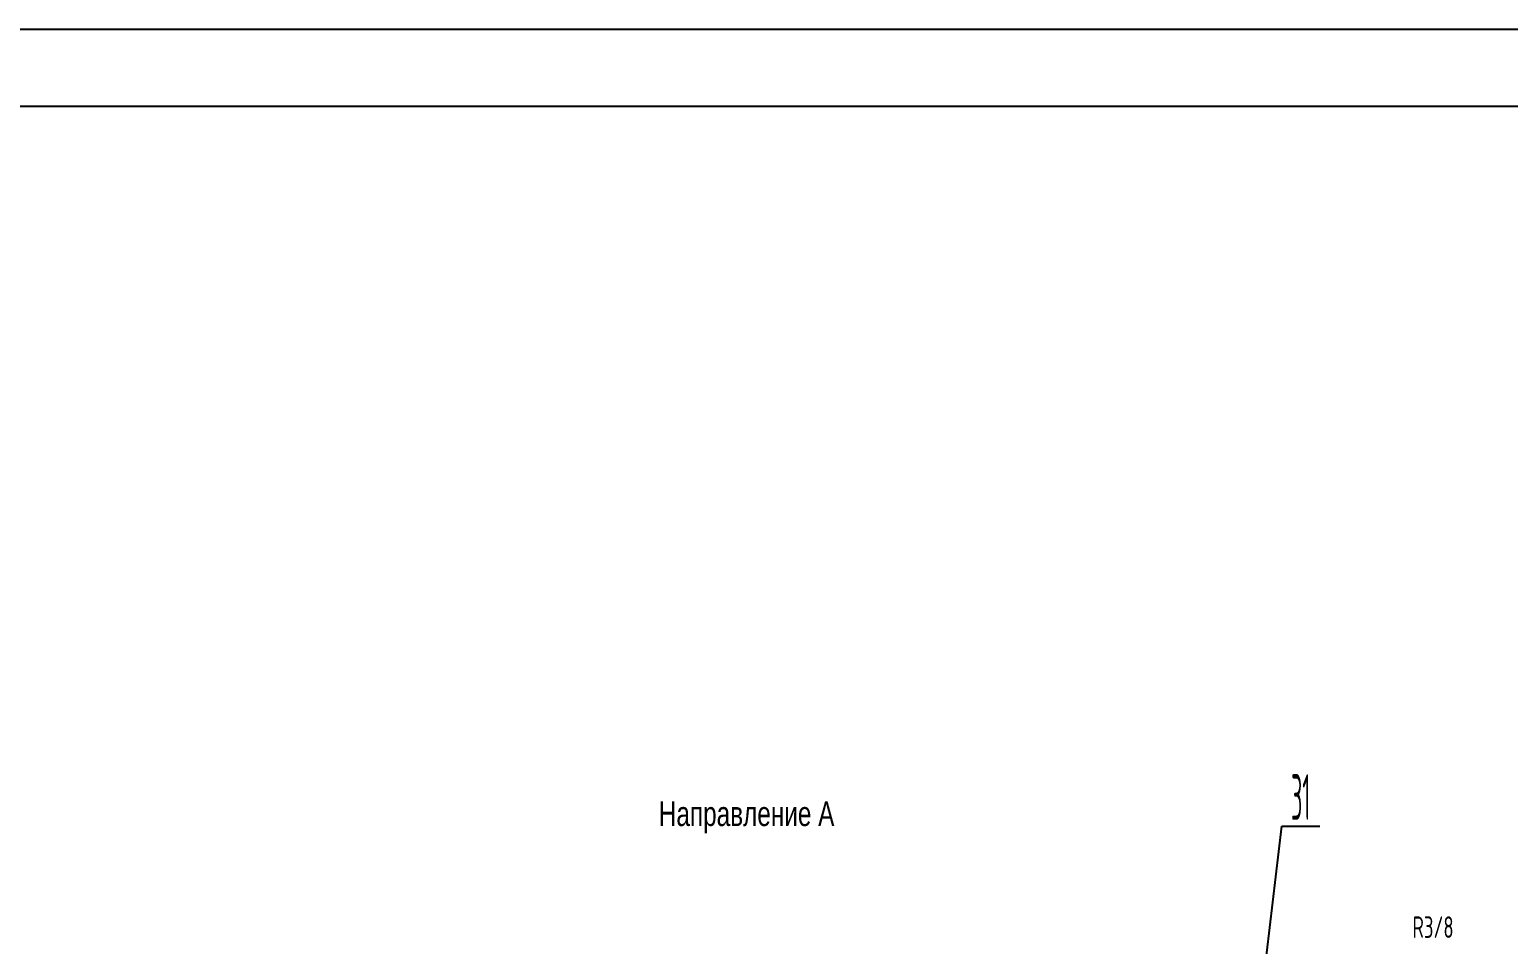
# Model space of a CAD drawing. Header units: millimetres. Extents: x -14 to 10486, y -616 to 6809.
# Drawn here: x 4920 to 7320, y 5323 to 6809 of the extents above; entities that cross this region are included whole.
import ezdxf
from ezdxf.enums import TextEntityAlignment as Align

# ---------------------------------------------------------------- set-up
doc = ezdxf.new("R2010")
doc.units = ezdxf.units.MM
doc.header["$LTSCALE"] = 250
doc.linetypes.add('K', pattern=[2.5, 1.25, -0.25, 0.25, -0.25, 0.25, -0.25])
for name, color, linetype in [('01', 7, 'Continuous'), ('02', 1, 'Continuous'), ('07', 6, 'K'), ('11', 3, 'Continuous')]:
    doc.layers.add(name, color=color, linetype=linetype)
doc.styles.get("Standard").update_dxf_attribs({"font": 'isocp', "width": 0.707, "bigfont": 'intecad.shx'})

# ---------------------------------------------------------------- blocks, each defined once
blk = doc.blocks.new('*U47')
at = {"layer": '01'}
blk.add_lwpolyline([(415, 292), (25, 292)], dxfattribs=at)
at = {"layer": '02'}
blk.add_lwpolyline([(420, 297), (0, 297)], dxfattribs=at)

msp = doc.modelspace()

# ---------------------------------------------------------------- linework, layer by layer
at = {"layer": '02'}
for p, q in [((6910.17, 5154.63), (6952.33, 5514.89)), ((6952.33, 5514.89), (7014.33, 5514.89))]:
    msp.add_line(p, q, dxfattribs=at)

# ---------------------------------------------------------------- block references
at = {"layer": '07', "xscale": 25, "yscale": 25, "zscale": 25}
msp.add_blockref('*U47', (-14.46, -616.39), dxfattribs=at)

# ---------------------------------------------------------------- texts
at = {"layer": '07', "insert": (5941.17, 5555.02), "char_height": 40, "attachment_point": 1}
msp.add_mtext('{\\fArial|b0|i0|c204|p34;\\C250;Направление А}', dxfattribs=at)
at = {"layer": '07', "color": 3, "insert": (7164.82, 5333.27), "char_height": 35, "attachment_point": 7}
msp.add_mtext('R3/8', dxfattribs=at)
at = {"layer": '11', "width": 0.404}
msp.add_text('31', height=74.246, dxfattribs=at).set_placement((6967.58, 5524.89), (6999.08, 5524.89), align=Align.FIT)

doc.saveas('drawing.dxf')
